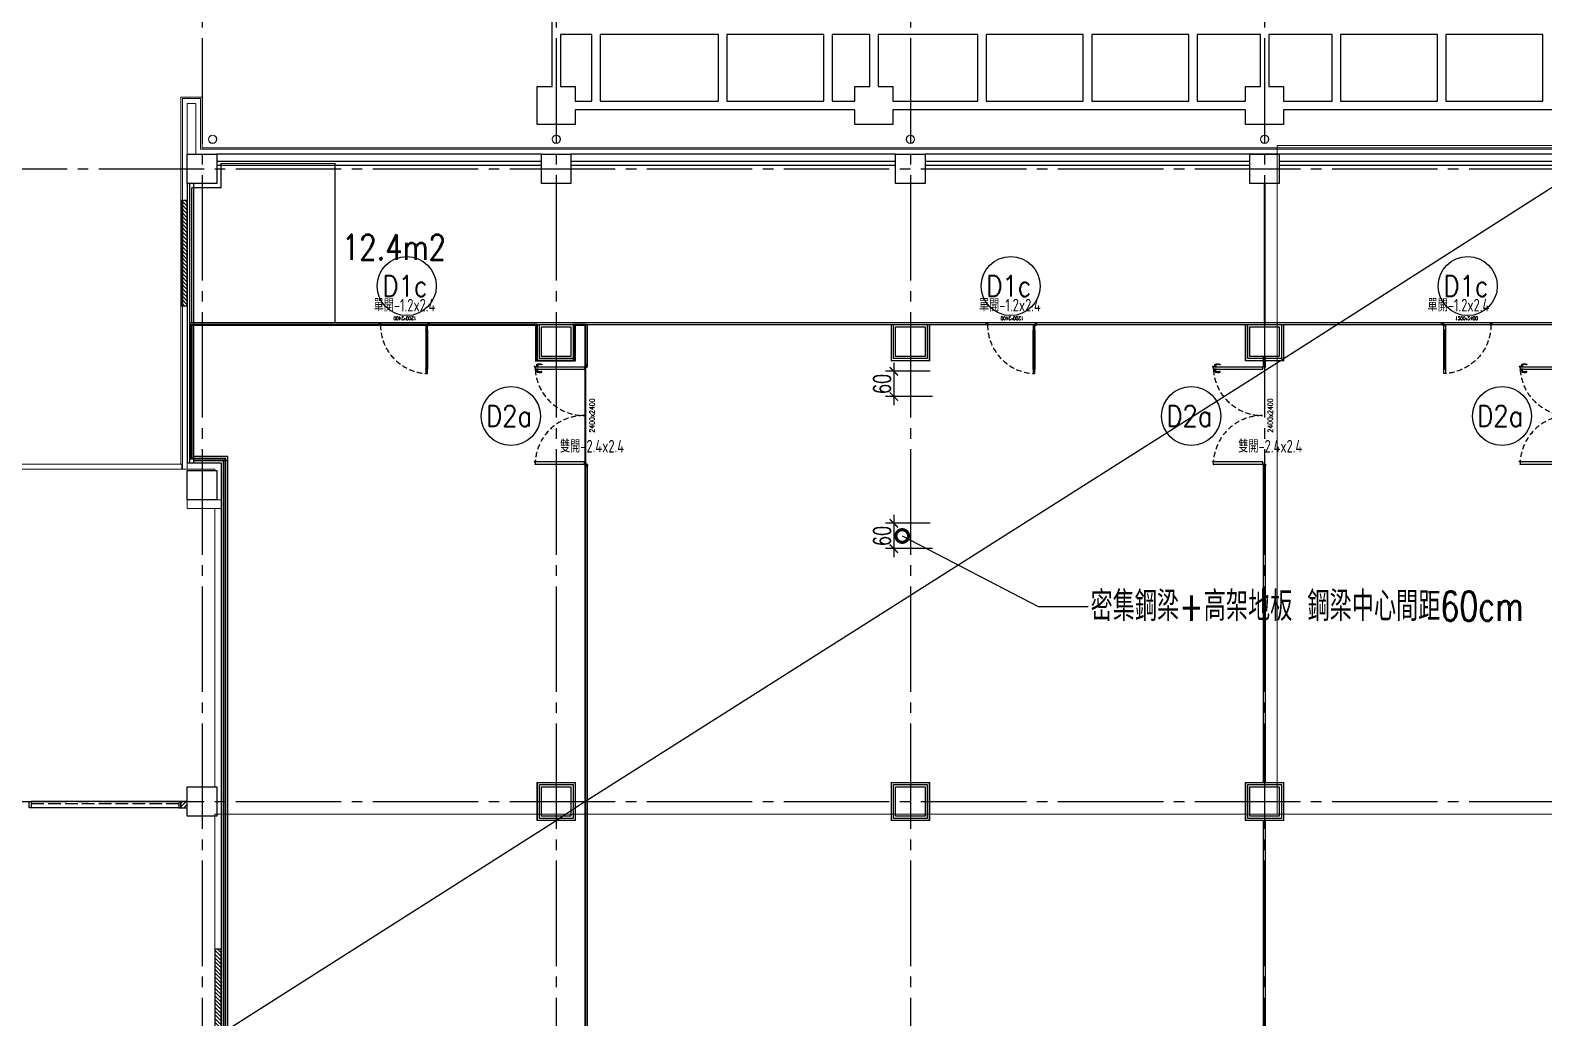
# Model space of a CAD drawing. Extents: x -960 to 27370, y -1283 to 11880.
# Drawn here: x 1392 to 4982, y 6987 to 9328 of the extents above; entities that cross this region are included whole.
import ezdxf
from ezdxf.enums import TextEntityAlignment as Align

# ---------------------------------------------------------------- set-up
doc = ezdxf.new("R2010")
doc.units = 0
doc.header["$LTSCALE"] = 100
for name, pattern in [('188K-SM-03-F10-ARCH-PA-Y2257103$0$AP5A-SM-03-F20-ARCH-PA-Y2230801+Y2230803$0$ALL-PA-TXT-Y2221201$0$DASHED', [19.05, 12.7, -6.35]), ('188K-SM-03-F10-ARCH-PA-Y2257103$0$DASHED', [19.05, 12.7, -6.35]), ('X-S-FAB-L10$0$COL-CEN-LIN', [3.25, 2.5, -0.25, 0.25, -0.25]), ('X-S-FAB-L10$0$HIDDEN', [0.4, 0.3, -0.1]), ('X-S-FAB-L10$0$JJP_虛線(退縮線、投影線、地下室範圍、非屬本工程、圖面分區)', [0.45, 0.3, -0.15])]:
    doc.linetypes.add(name, pattern=pattern)
for name, color, linetype in [('188K-SM-03-F10-ARCH-PA-Y2257103$0$K-0-Door-TXT', 53, 'Continuous'), ('188K-SM-03-F10-ARCH-PA-Y2257103$0$K-AREA', 53, 'Continuous'), ('188K-SM-03-F10-ARCH-PA-Y2257103$0$K-AREA-細區', 53, 'Continuous'), ('188K-SM-03-F10-ARCH-PA-Y2257103$0$K-Divider-7.5', 53, 'Continuous'), ('188K-SM-03-F10-ARCH-PA-Y2257103$0$K-Door', 53, 'Continuous'), ('188K-SM-03-F10-ARCH-PA-Y2257103$0$K-P1S-4.2-單抗', 53, 'Continuous'), ('188K-SM-03-F10-ARCH-PA-Y2257103$0$K-P2D-4.2-雙抗', 53, 'Continuous'), ('188K-SM-03-F10-ARCH-PA-Y2257103$0$K-TXT', 53, 'Continuous'), ('188K-SM-03-F10-ARCH-PA-Y2257103$0$K-岩棉 2hr 7.5-單抗', 53, 'Continuous'), ('188K-SM-03-F10-ARCH-PA-Y2257103$0$K-岩棉 2hr 7.5-非抗', 53, 'Continuous'), ('X-S-FAB-L10$0$0-DIM-INT', 8, 'Continuous'), ('X-S-FAB-L10$0$0-DIM-TXT', 8, 'Continuous'), ('X-S-FAB-L10$0$A-OBJE-MEP', 8, 'Continuous'), ('X-S-FAB-L10$0$A-WALL-EX', 8, 'Continuous'), ('X-S-FAB-L10$0$A-WALL-IN', 8, 'Continuous'), ('X-S-FAB-L10$0$BLOCK', 8, 'Continuous'), ('X-S-FAB-L10$0$CCL', 8, 'X-S-FAB-L10$0$COL-CEN-LIN'), ('X-S-FAB-L10$0$COL-S', 8, 'Continuous'), ('X-S-FAB-L10$0$S-FNDN', 8, 'Continuous'), ('X-S-FAB-L10$0$Steel Frame-188K', 8, 'Continuous'), ('X-S-FAB-L10$0$TXT', 8, 'Continuous'), ('X-S-FAB-L10$0$WALL_188K_EX', 8, 'Continuous'), ('X-S-FAB-L10$0$WALL_188K_IN', 8, 'Continuous'), ('X-S-FAB-L10$0$WIN', 8, 'Continuous'), ('X-S-FAB-L10$0$WIN-S', 4, 'Continuous')]:
    doc.layers.add(name, color=color, linetype=linetype)
doc.styles.add('188K-SM-03-F10-ARCH-PA-Y2257103$0$14P7-XFDP10$0$AA-TXT', font='simplex.shx', dxfattribs={"width": 0.8, "bigfont": 'chineset.shx'})
doc.styles.add('188K-SM-03-F10-ARCH-PA-Y2257103$0$AA-TXT', font='isocp.shx', dxfattribs={"width": 0.8, "bigfont": 'chineset.shx'})
doc.styles.add('188K-SM-03-F10-ARCH-PA-Y2257103$0$AP5A-SM-03-F20-ARCH-PA-Y2230801+Y2230803$0$ALL-PA-TXT-Y2221201$0$Standard', font='txt.shx', dxfattribs={"bigfont": 'chineset.shx'})
doc.styles.add('188K-SM-03-F10-ARCH-PA-Y2257103$0$Standard', font='txt.shx', dxfattribs={"bigfont": 'chineset.shx'})
doc.styles.add('X-S-FAB-L10$0$CHINA', font='simplex.shx', dxfattribs={"width": 0.75, "bigfont": 'chineset.shx'})
doc.styles.add('X-S-FAB-L10$0$DimStyUse', font='romans.shx', dxfattribs={"width": 0.7})
doc.styles.add('X-S-FAB-L10$0$Standard', font='', dxfattribs={"width": 0.8})
doc.styles.add('X-S-FAB-L10$0$TG_NOTE_TEXT', font='simplex.shx', dxfattribs={"width": 0.75, "bigfont": 'chineset.shx'})
doc.styles.get('X-S-FAB-L10$0$Standard').set_extended_font_data('Microsoft JhengHei')

# ---------------------------------------------------------------- blocks, each defined once
blk = doc.blocks.new('X-S-FAB-L10$0$FAB2-L05')
at = {"layer": 'X-S-FAB-L10$0$CCL'}
for p, q in [((-24360, 11005), (-24360, 0)), ((-23520, 11005), (-23520, 0)), ((-22680, 11005), (-22680, 0)), ((-21840, 11005), (-21840, 0)), ((-26880, 9720), (1210, 9720)), ((-26880, 8220), (1210, 8220))]:
    blk.add_line(p, q, dxfattribs=at)
at = {"layer": 'X-S-FAB-L10$0$COL-S'}
for points in [[(-24395, 9755), (-24325, 9755), (-24325, 9685), (-24395, 9685)], [(-23555, 9755), (-23485, 9755), (-23485, 9685), (-23555, 9685)], [(-22715, 9755), (-22645, 9755), (-22645, 9685), (-22715, 9685)], [(-21875, 9755), (-21805, 9755), (-21805, 9685), (-21875, 9685)], [(-23555, 9345), (-23485, 9345), (-23485, 9275), (-23555, 9275)], [(-22715, 9345), (-22645, 9345), (-22645, 9275), (-22715, 9275)], [(-21875, 9345), (-21805, 9345), (-21805, 9275), (-21875, 9275)], [(-24395, 9005), (-24325, 9005), (-24325, 8935), (-24395, 8935)], [(-24395, 8255), (-24325, 8255), (-24325, 8185), (-24395, 8185)], [(-23555, 8255), (-23485, 8255), (-23485, 8185), (-23555, 8185)], [(-22715, 8255), (-22645, 8255), (-22645, 8185), (-22715, 8185)], [(-21875, 8255), (-21805, 8255), (-21805, 8185), (-21875, 8185)]]:
    blk.add_lwpolyline(points, close=True, dxfattribs=at)
blk = doc.blocks.new('X-S-FAB-L10$0$_DOTSMALL')
at = {"color": 0, "linetype": 'ByBlock', "const_width": 0.5}
blk.add_lwpolyline([(-0.0625, 0, 1), (0.0625, 0, 1)], format="xyb", close=True, dxfattribs=at)
blk = doc.blocks.new('X-S-FAB-L10$0$_ArchTick')
at = {"color": 0, "linetype": 'ByBlock', "const_width": 0.15}
blk.add_lwpolyline([(-0.5, -0.5), (0.5, 0.5)], dxfattribs=at)
blk = doc.blocks.new('X-S-FAB-L10')
at = {"layer": 'X-S-FAB-L10$0$WALL_188K_EX'}
h = blk.add_hatch(dxfattribs=at)
h.set_pattern_fill('LINE', color=256, scale=2, angle=-45)
h.set_pattern_definition([(315, (1750, 8773.3835), (4.49013, 4.49013), [])])
h.paths.add_polyline_path([(1753.5, 8925), (1753.5, 8675), (1765, 8675), (1765, 8925)])
at = {"layer": 'X-S-FAB-L10$0$WALL_188K_IN'}
h = blk.add_hatch(dxfattribs=at)
h.set_pattern_fill('LINE', color=256, scale=2, angle=45)
h.set_pattern_definition([(45, (1666.6165, 7485), (-4.49013, 4.49013), [])])
h.paths.add_polyline_path([(1750, 7485), (1765, 7485), (1765, 7500), (1750, 7500)])
h = blk.add_hatch(dxfattribs=at)
h.set_pattern_fill('LINE', color=256, scale=2, angle=135)
h.set_pattern_definition([(135, (1845, 7051.6165), (-4.49013, -4.49013), [])])
h.paths.add_polyline_path([(1845, 6750), (1845, 7150), (1830, 7150), (1830, 6750)])
at = {"layer": 'DefPoints'}
blk.add_lwpolyline([(1835, 9035), (1835, 8965), (1765, 8965), (1765, 8303), (1845, 8303), (1845, 6950), (2640, 7455.358), (2655.168, 7465), (2688.193, 7487.708), (4298.193, 8507.708), (5125, 9035), (4285, 9035), (3515, 9035), (3515, 8965), (3445, 8965), (3445, 9035), (2675, 9035), (2675, 8965), (2605, 8965), (2605, 9035)], close=True, dxfattribs=at)
at = {"layer": 'X-S-FAB-L10$0$0-DIM-INT'}
for p, q in [((3527.269, 8519.928), (3420.731, 8519.928)), ((3440.731, 8539.928), (3440.731, 8439.925)), ((3532.746, 8459.925), (3420.731, 8459.925)), ((3527.269, 8159.507), (3420.731, 8159.507)), ((3440.731, 8179.507), (3440.731, 8079.504)), ((3532.746, 8099.504), (3420.731, 8099.504))]:
    blk.add_line(p, q, dxfattribs=at)
at = {"layer": 'X-S-FAB-L10$0$A-OBJE-MEP', "lineweight": 0, "flags": 128}
for points in [[(1834.5, 9070, 1), (1815.5, 9070, 1)], [(2649.5, 9070, 1), (2630.5, 9070, 1)], [(3489.5, 9070, 1), (3470.5, 9070, 1)], [(4329.5, 9070, 1), (4310.5, 9070, 1)]]:
    blk.add_lwpolyline(points, format="xyb", close=True, dxfattribs=at)
at = {"layer": 'X-S-FAB-L10$0$A-OBJE-MEP', "lineweight": 0}
for centre in [(1825, 9070), (2640, 9070), (3480, 9070), (4320, 9070)]:
    blk.add_circle(centre, 10, dxfattribs=at)
at = {"layer": 'X-S-FAB-L10$0$A-WALL-EX', "lineweight": 0}
for p, q in [((1765, 9166.5), (1753.5, 9166.5)), ((1753.5, 8925), (1753.5, 9166.5)), ((1765, 9166.5), (1753.5, 9166.5)), ((1765, 9166.5), (1785, 9166.5)), ((1796.5, 9166.5), (1785, 9166.5)), ((1796.5, 9166.5), (1785, 9166.5)), ((1796.5, 9166.5), (1796.5, 9050)), ((1796.5, 9050), (1796.5, 9046.5)), ((1796.5, 9046.5), (1800, 9046.5)), ((1796.5, 9046.5), (1800, 9046.5)), ((1800, 9046.5), (6815, 9046.5)), ((1750, 8925), (1753.5, 8925)), ((1753.5, 8925), (1761.5, 8925)), ((1761.5, 8925), (1765, 8925)), ((1750, 8675), (1753.5, 8675)), ((1753.5, 8300), (1753.5, 8675)), ((1753.5, 8675), (1761.5, 8675)), ((1761.5, 8675), (1765, 8675)), ((1753.5, 8300), (1753.5, 8288)), ((1753.5, 8300), (1753.5, 8288)), ((1753.5, 8300), (1753.5, 8288)), ((1753.5, 8288), (1753.5, 8297.2)), ((1753.5, 8288), (1753.5, 8297.2)), ((1765, 8288), (1765, 8300)), ((1765, 8288), (1765, 8300)), ((1765, 8288), (1765, 8300)), ((1753.5, 8288), (1765, 8288)), ((1753.5, 8288), (1765, 8288))]:
    blk.add_line(p, q, dxfattribs=at)
at = {"layer": 'X-S-FAB-L10$0$A-WALL-EX', "linetype": 'X-S-FAB-L10$0$JJP_虛線(退縮線、投影線、地下室範圍、非屬本工程、圖面分區)', "lineweight": 0}
blk.add_line((1751.75, 8299.997), (-38, 8299.997), dxfattribs=at)
at = {"layer": 'X-S-FAB-L10$0$A-WALL-EX', "lineweight": 0, "flags": 128}
for points in [[(1750, 9170), (1753.5, 9170)], [(1750, 9170), (1750, 8925)], [(1750, 8300), (1750, 9170)], [(1750, 8925), (1750, 9170)], [(1750, 8925), (1750, 9170)], [(1750, 8300), (1750, 9170)], [(1750, 8300), (1750, 9170)], [(1750, 8300), (1750, 9170)], [(1750, 8300), (1750, 9170)], [(1796.5, 9170), (1753.5, 9170)], [(1765, 8925), (1765, 9155)], [(1765, 9155), (1785, 9155)], [(1785, 9155), (1785, 9035)], [(1800, 9170), (1796.5, 9170)], [(1800, 9050), (1800, 9170)], [(6815, 9050), (1800, 9050)], [(1800, 9050), (6815, 9050)], [(1800, 9050), (6815, 9050)], [(1800, 9050), (6815, 9050)], [(1800, 9050), (6815, 9050)], [(1800, 9050), (6815, 9050)], [(1800, 9050), (6815, 9050)], [(1800, 9050), (6815, 9050)], [(1785, 9035), (1796.5, 9035)], [(1785, 9035), (1796.5, 9035)], [(1796.5, 9035), (6815, 9035)], [(1750, 8675), (1750, 8300)], [(1750, 8300), (1750, 8675)], [(1750, 8300), (1750, 8675)], [(1765, 8300), (1765, 8675)], [(1753.5, 8300), (-38, 8300)], [(1750, 8300), (1753.5, 8300)], [(1765, 8300), (1765, 8288)], [(-38, 8288), (1765, 8288)], [(1765, 8288), (1753.5, 8288)], [(1765, 8288), (1753.5, 8288)], [(1765, 8215), (1765, 8195)], [(1765, 8195), (1830, 8195)]]:
    blk.add_lwpolyline(points, dxfattribs=at)
at = {"layer": 'X-S-FAB-L10$0$A-WALL-EX', "linetype": 'X-S-FAB-L10$0$JJP_虛線(退縮線、投影線、地下室範圍、非屬本工程、圖面分區)', "lineweight": 0, "flags": 128}
for points in [[(1751.75, 8300), (-50, 8300)], [(1751.75, 8300), (1751.75, 8299.997)], [(1751.75, 8299.997), (1751.75, 8287.997)], [(-38, 8287.997), (1751.75, 8287.997)]]:
    blk.add_lwpolyline(points, dxfattribs=at)
at = {"layer": 'X-S-FAB-L10$0$A-WALL-IN', "lineweight": 0}
for p, q in [((1830, 8195), (1845, 8195)), ((1830, 8195), (1845, 8195)), ((1845, 8215), (1835, 8215)), ((1845, 8215), (1835, 8215)), ((1845, 8195), (1845, 8215)), ((1845, 7150), (1830, 7150))]:
    blk.add_line(p, q, dxfattribs=at)
at = {"layer": 'X-S-FAB-L10$0$A-WALL-IN', "lineweight": 0, "flags": 128}
for points in [[(1830, 8303), (1765, 8303)], [(1765, 8303), (1765, 8288)], [(1845, 8303), (1830, 8303)], [(1845, 7150), (1845, 8303)], [(1765, 8288), (1830, 8288)], [(1830, 8288), (1830, 8285)], [(1830, 8195), (1830, 7535)], [(1830, 7455), (1830, 7150)]]:
    blk.add_lwpolyline(points, dxfattribs=at)
at = {"layer": 'X-S-FAB-L10$0$COL-S'}
for p, q in [((1765, 9035), (1835, 9035)), ((1765, 8965), (1765, 9035)), ((1835, 9035), (1835, 8965)), ((2605, 9035), (2675, 9035)), ((2605, 8965), (2605, 9035)), ((2675, 9035), (2675, 8965)), ((3445, 9035), (3515, 9035)), ((3445, 8965), (3445, 9035)), ((3515, 9035), (3515, 8965)), ((4285, 9035), (4355, 9035)), ((4285, 8965), (4285, 9035)), ((4355, 9035), (4355, 8965)), ((1835, 8965), (1765, 8965)), ((2675, 8965), (2605, 8965)), ((3515, 8965), (3445, 8965)), ((4355, 8965), (4285, 8965)), ((2605, 8625), (2675, 8625)), ((2605, 8555), (2605, 8625)), ((2675, 8625), (2675, 8555)), ((3445, 8625), (3515, 8625)), ((3445, 8555), (3445, 8625)), ((3515, 8625), (3515, 8555)), ((4285, 8625), (4355, 8625)), ((4285, 8555), (4285, 8625)), ((4355, 8625), (4355, 8555)), ((2675, 8555), (2605, 8555)), ((3515, 8555), (3445, 8555)), ((4355, 8555), (4285, 8555)), ((1765, 8285), (1835, 8285)), ((1765, 8215), (1765, 8285)), ((1835, 8285), (1835, 8215)), ((1835, 8215), (1765, 8215)), ((1765, 7535), (1835, 7535)), ((1765, 7465), (1765, 7535)), ((1835, 7535), (1835, 7465)), ((2605, 7535), (2675, 7535)), ((2605, 7465), (2605, 7535)), ((2675, 7535), (2675, 7465)), ((3445, 7535), (3515, 7535)), ((3445, 7465), (3445, 7535)), ((3515, 7535), (3515, 7465)), ((4285, 7535), (4355, 7535)), ((4285, 7465), (4285, 7535)), ((4355, 7535), (4355, 7465)), ((1835, 7465), (1765, 7465)), ((2675, 7465), (2605, 7465)), ((3515, 7465), (3445, 7465)), ((4355, 7465), (4285, 7465))]:
    blk.add_line(p, q, dxfattribs=at)
at = {"layer": 'X-S-FAB-L10$0$S-FNDN', "lineweight": 0, "flags": 128}
for points in [[(11935, 9055), (4350, 9055), (4350, 7470), (9330, 7470), (9330, -55), (11935, -55), (11935, 4530), (11070, 4530), (11070, 5003), (11935, 5003)], [(4350, 7470), (1830, 7470), (1830, 1500), (1812.5, 1500), (1812.5, -55), (9330, -55), (9330, 7470)]]:
    blk.add_lwpolyline(points, close=True, dxfattribs=at)
at = {"layer": 'X-S-FAB-L10$0$Steel Frame-188K'}
blk.add_lwpolyline([(5115, 9140), (4365, 9140), (4365, 9105), (4275, 9105), (4275, 9140), (3438.494, 9140), (3438.494, 9105), (3348.494, 9105), (3348.494, 9140), (2685, 9140), (2685, 9105), (2595, 9105), (2595, 9195), (2630, 9195), (2630, 9869)], dxfattribs=at)
for points in [[(2724.462, 9318.341), (2650, 9318.341), (2650, 9195), (2685, 9195), (2685, 9160), (2724.462, 9160)], [(3024.462, 9318.341), (2744.462, 9318.341), (2744.462, 9160), (3024.462, 9160)], [(3274.462, 9318.341), (3044.462, 9318.341), (3044.462, 9160), (3274.462, 9160)], [(3383.494, 9318.341), (3294.462, 9318.341), (3294.462, 9160), (3348.494, 9160), (3348.494, 9195), (3383.494, 9195)], [(3640, 9318.341), (3403.494, 9318.341), (3403.494, 9195), (3438.494, 9195), (3438.494, 9160), (3640, 9160)], [(3890, 9318.341), (3660, 9318.341), (3660, 9160), (3890, 9160)], [(4140, 9318.341), (3910, 9318.341), (3910, 9160), (4140, 9160)], [(4310, 9318.341), (4160, 9318.341), (4160, 9160), (4275, 9160), (4275, 9195), (4310, 9195)], [(4480, 9318.341), (4330, 9318.341), (4330, 9195), (4365, 9195), (4365, 9160), (4480, 9160)], [(4730, 9318.341), (4500, 9318.341), (4500, 9160), (4730, 9160)], [(4980, 9318.341), (4750, 9318.341), (4750, 9160), (4980, 9160)]]:
    blk.add_lwpolyline(points, close=True, dxfattribs=at)
at = {"layer": 'X-S-FAB-L10$0$TXT', "linetype": 'ByBlock', "lineweight": -2}
blk.add_line((3782.703, 7962.688), (3901.998, 7962.688), dxfattribs=at)
blk.add_lwpolyline([(3460.563, 8129.505), (3782.703, 7962.688)], dxfattribs=at)
at = {"layer": 'X-S-FAB-L10$0$WALL_188K_EX'}
for points in [[(1750, 8925), (1750, 8675), (1753.5, 8675), (1753.5, 8925)], [(1753.5, 8925), (1753.5, 8675), (1765, 8675), (1765, 8925)]]:
    blk.add_lwpolyline(points, close=True, dxfattribs=at)
at = {"layer": 'X-S-FAB-L10$0$WALL_188K_IN'}
for points in [[(1750, 7485), (1765, 7485), (1765, 7500), (1750, 7500)], [(1845, 6750), (1845, 7150), (1830, 7150), (1830, 6750)]]:
    blk.add_lwpolyline(points, close=True, dxfattribs=at)
at = {"layer": 'X-S-FAB-L10$0$WIN'}
for points in [[(1745, 7500), (1395, 7500)], [(1745, 7485), (1395, 7485)]]:
    blk.add_lwpolyline(points, dxfattribs=at)
at = {"layer": 'X-S-FAB-L10$0$WIN-S'}
for points in [[(1390, 7500), (1395, 7500), (1395, 7485), (1390, 7485)], [(1750, 7500), (1745, 7500), (1745, 7485), (1750, 7485)]]:
    blk.add_lwpolyline(points, close=True, dxfattribs=at)
at = {"layer": 'X-S-FAB-L10$0$WIN-S', "linetype": 'X-S-FAB-L10$0$HIDDEN'}
blk.add_lwpolyline([(1395, 7495), (1745, 7495)], dxfattribs=at)
at = {"layer": 'X-S-FAB-L10$0$0-DIM-INT', "xscale": 20, "yscale": 20, "zscale": 20}
for p, rotation in [((3440.731, 8519.928), 90), ((3440.731, 8459.925), 270), ((3440.731, 8159.507), 90), ((3440.731, 8099.504), 270)]:
    blk.add_blockref('X-S-FAB-L10$0$_ArchTick', p, dxfattribs=dict(at, rotation=rotation))
at = {"layer": 'X-S-FAB-L10$0$BLOCK'}
blk.add_blockref('X-S-FAB-L10$0$FAB2-L05', (26160, -720), dxfattribs=at)
at = {"layer": 'X-S-FAB-L10$0$TXT', "lineweight": -2, "xscale": 60, "yscale": 60, "zscale": 60, "rotation": 152.6230326617996}
blk.add_blockref('X-S-FAB-L10$0$_DOTSMALL', (3460.563, 8129.505), dxfattribs=at)
at = {"style": 'X-S-FAB-L10$0$TG_NOTE_TEXT', "width": 0.5, "flags": 1}
for p in [(7463.301, 9020), (18268.251, 8649), (11197.77, 4800.167), (16485.801, 4800.167), (25420.27, 2635), (13360, 320.001, 0), (7463.301, -33.333)]:
    blk.add_attdef('WH', text='', height=20, dxfattribs=at).set_placement(p, align=Align.BOTTOM_LEFT)
at = {"width": 0.5}
for style, p in [('X-S-FAB-L10$0$TG_NOTE_TEXT', (7585, 9020)), ('X-S-FAB-L10$0$TG_NOTE_TEXT', (18389.95, 8649)), ('X-S-FAB-L10$0$TG_NOTE_TEXT', (11117.5, 4813.5)), ('X-S-FAB-L10$0$TG_NOTE_TEXT', (16607.5, 4813.5)), ('X-S-FAB-L10$0$TG_NOTE_TEXT', (25350, 2635)), ('X-S-FAB-L10$0$Standard', (13129.375, 325.001, 0)), ('X-S-FAB-L10$0$TG_NOTE_TEXT', (7585, -20))]:
    blk.add_attdef('DESC', text='', height=10, dxfattribs=dict(at, style=style)).set_placement(p, align=Align.BOTTOM_LEFT)
for tag, style, p in [('TYPE', 'X-S-FAB-L10$0$TG_NOTE_TEXT', (7619.286, 9020)), ('NO', 'X-S-FAB-L10$0$TG_NOTE_TEXT', (7650.095, 9020)), ('TYPE', 'X-S-FAB-L10$0$TG_NOTE_TEXT', (18424.236, 8649)), ('NO', 'X-S-FAB-L10$0$TG_NOTE_TEXT', (18455.045, 8649)), ('NO', 'X-S-FAB-L10$0$TG_NOTE_TEXT', (11088.595, 4813.5)), ('TYPE', 'X-S-FAB-L10$0$TG_NOTE_TEXT', (11151.786, 4813.5)), ('TYPE', 'X-S-FAB-L10$0$TG_NOTE_TEXT', (16641.786, 4813.5)), ('NO', 'X-S-FAB-L10$0$TG_NOTE_TEXT', (16672.595, 4813.5)), ('NO', 'X-S-FAB-L10$0$TG_NOTE_TEXT', (25313, 2635)), ('TYPE', 'X-S-FAB-L10$0$TG_NOTE_TEXT', (25350, 2635)), ('NO', 'X-S-FAB-L10$0$Standard', (13100, 320.001, 0)), ('TYPE', 'X-S-FAB-L10$0$Standard', (13129.375, 320.001, 0)), ('TYPE', 'X-S-FAB-L10$0$TG_NOTE_TEXT', (7619.286, -20)), ('NO', 'X-S-FAB-L10$0$TG_NOTE_TEXT', (7650.095, -20))]:
    blk.add_attdef(tag, text='', height=10, dxfattribs=dict(at, style=style)).set_placement(p, align=Align.BOTTOM_RIGHT)
at = {"style": 'X-S-FAB-L10$0$TG_NOTE_TEXT', "width": 0.5, "flags": 1}
for rotation, p in [(180, (43, 7480)), (180, (943, 7480)), (90, (24310, 3717.77)), (270, (17080, 1711.699))]:
    blk.add_attdef('WH', text='', height=20, rotation=rotation, dxfattribs=at).set_placement(p, align=Align.BOTTOM_LEFT)
at = {"width": 0.5}
for rotation, style, p in [(180, 'X-S-FAB-L10$0$Standard', (317.625, 7480)), (180, 'X-S-FAB-L10$0$Standard', (1217.625, 7480)), (90, 'X-S-FAB-L10$0$TG_NOTE_TEXT', (24310, 3647.5)), (270, 'X-S-FAB-L10$0$TG_NOTE_TEXT', (17080, 1605))]:
    blk.add_attdef('DESC', text='', height=10, rotation=rotation, dxfattribs=dict(at, style=style)).set_placement(p, align=Align.BOTTOM_LEFT)
for tag, rotation, style, p in [('TYPE', 180, 'X-S-FAB-L10$0$Standard', (317.625, 7480)), ('NO', 180, 'X-S-FAB-L10$0$Standard', (347, 7480)), ('TYPE', 180, 'X-S-FAB-L10$0$Standard', (1217.625, 7480)), ('NO', 180, 'X-S-FAB-L10$0$Standard', (1247, 7480)), ('TYPE', 90, 'X-S-FAB-L10$0$TG_NOTE_TEXT', (24310, 3647.5)), ('NO', 90, 'X-S-FAB-L10$0$TG_NOTE_TEXT', (24310, 3610.5)), ('TYPE', 270, 'X-S-FAB-L10$0$TG_NOTE_TEXT', (17080, 1605)), ('NO', 270, 'X-S-FAB-L10$0$TG_NOTE_TEXT', (17080, 1573))]:
    blk.add_attdef(tag, text='', height=10, rotation=rotation, dxfattribs=dict(at, style=style)).set_placement(p, align=Align.BOTTOM_RIGHT)
at = {"layer": 'X-S-FAB-L10$0$0-DIM-INT', "char_height": 40, "attachment_point": 5, "rotation": 90, "style": 'X-S-FAB-L10$0$DimStyUse'}
for insert in [(3412.731, 8489.926), (3412.731, 8129.505)]:
    blk.add_mtext('\\A1;60', dxfattribs=dict(at, insert=insert))
at = {"layer": 'X-S-FAB-L10$0$0-DIM-TXT', "style": 'X-S-FAB-L10$0$CHINA', "width": 0.75}
for p in [(667.414, 7855.1, -2689.4), (22627.353, 6728.814), (25644.722, 6728.814), (24778.787, 5569.051), (1118.252, 4980), (417.801, 4594.623), (23874.84, 4355), (22927.43, 4330.122), (23749.869, 3901.367), (417.801, 3765.236), (1118.252, 3730), (417.801, 3115.79), (536.882, 2227.832), (16908.994, 1782.652), (888.445, 880.466), (16977.43, 750), (18878.841, 750), (25641.221, 553.233), (21364.03, 526.894)]:
    blk.add_attdef('HIG', text='', height=80, dxfattribs=at).set_placement(p, align=Align.MIDDLE_LEFT)
at = {"layer": 'X-S-FAB-L10$0$TXT', "insert": (3907.331, 7998.159), "char_height": 70, "width": 1147.79839, "attachment_point": 1, "line_spacing_factor": 1.2, "style": 'X-S-FAB-L10$0$CHINA'}
blk.add_mtext('密集鋼梁+高架地板 鋼梁中心間距60cm', dxfattribs=at)
blk = doc.blocks.new('188K-SM-03-F10-ARCH-PA-Y2257103$0$單開庫板門-1200x2400)圓型拉環鎖+輔助鎖)')
at = {"ltscale": 0.1}
for p, q in [((26008.6, -11403.6), (26004.5, -11403.6)), ((26004.5, -11403.6), (26004.5, -11414.1)), ((26004.5, -11414.1), (26004.5, -11415.3)), ((26004.5, -11414.1), (26008.6, -11414.1)), ((26008.6, -11414), (26004.6, -11414)), ((26004.6, -11414.3), (26004.6, -11414.2)), ((26004.6, -11415.3), (26004.6, -11414.5)), ((26004.7, -11414.1), (26006.5, -11414.1)), ((26005.1, -11414.4), (26004.7, -11414.4)), ((26004.7, -11414.5), (26005.1, -11414.5)), ((26004.7, -11414.5), (26004.7, -11506)), ((26004.7, -11506), (26004.7, -11414.5)), ((26004.7, -11414.5), (26004.7, -11414.5)), ((26005.2, -11414.4), (26005.2, -11414.4)), ((26006.5, -11414.1), (26006.6, -11414.1)), ((26006.6, -11414.1), (26006.6, -11414.1)), ((26006.6, -11414.1), (26008.4, -11414.1)), ((26008.4, -11414.4), (26008, -11414.4)), ((26008, -11414.4), (26008, -11414.4)), ((26008, -11414.5), (26008.4, -11414.5)), ((26008.4, -11506), (26008.4, -11414.5)), ((26008.4, -11414.5), (26008.4, -11414.5)), ((26008.4, -11414.5), (26008.4, -11506)), ((26008.5, -11414.2), (26008.5, -11414.3)), ((26008.5, -11414.5), (26008.5, -11415.3)), ((26008.6, -11414.1), (26008.6, -11403.6)), ((26008.6, -11415.3), (26008.6, -11414.1)), ((26004.5, -11415.4), (26004.6, -11415.5)), ((26004.7, -11415.4), (26004.7, -11415.3)), ((26008.4, -11415.3), (26008.4, -11415.4)), ((26008.5, -11415.5), (26008.6, -11415.4)), ((25999.5, -11519.7), (25999.5, -11523.2)), ((26002.5, -11519.1), (26000, -11519.1)), ((26002.4, -11523.7), (26004.1, -11522.6)), ((26002.9, -11518.5), (26002.6, -11518.5)), ((26002.6, -11518.5), (26002.6, -11521)), ((26002.6, -11521.9), (26002.6, -11519.3)), ((26002.6, -11521), (26002.9, -11521)), ((26003.4, -11521.9), (26002.6, -11521.9)), ((26002.9, -11521), (26002.9, -11518.5)), ((26003.3, -11522.2), (26003.3, -11522)), ((26003.3, -11522), (26003.4, -11522)), ((26004, -11522.2), (26003.3, -11522.2)), ((26008.3, -11517.5), (26003.6, -11517.5)), ((26003.6, -11517.5), (26003.6, -11517.7)), ((26003.6, -11517.7), (26008.3, -11517.7)), ((26004.1, -11521.9), (26003.9, -11521.9)), ((26003.9, -11522), (26004, -11522)), ((26004, -11522), (26004, -11522.2)), ((26004.2, -11522.4), (26004.2, -11521.9)), ((26008.6, -11506.4), (26004.5, -11506.4)), ((26004.5, -11506.4), (26004.5, -11518)), ((26004.5, -11518), (26008.6, -11518)), ((26004.7, -11506), (26004.7, -11506)), ((26008.3, -11517.7), (26008.3, -11517.5)), ((26008.4, -11506), (26008.4, -11506)), ((26008.6, -11518), (26008.6, -11506.4)), ((26114.8, -11521.9), (26115.1, -11521.9)), ((26114.8, -11522.4), (26114.8, -11521.9)), ((26114.9, -11522), (26114.9, -11522.2)), ((26115.1, -11522), (26114.9, -11522)), ((26114.9, -11522.2), (26115.7, -11522.2)), ((26116.6, -11523.7), (26114.9, -11522.6)), ((26115.5, -11521.9), (26116.3, -11521.9)), ((26115.7, -11522), (26115.5, -11522)), ((26115.7, -11522.2), (26115.7, -11522)), ((26116.3, -11521.9), (26116.3, -11519.3)), ((26116.5, -11519.1), (26119, -11519.1)), ((26119.5, -11519.7), (26119.5, -11523.2)), ((26000, -11523.7), (26002.4, -11523.7)), ((26119, -11523.7), (26116.6, -11523.7))]:
    blk.add_line(p, q, dxfattribs=at)
for points in [[(25999.5, -11518.9), (25999.5, -11523.9)], [(26119.5, -11518.9), (26119.5, -11523.9)]]:
    blk.add_lwpolyline(points)
blk.add_lwpolyline([(26006.6, -11506.4), (26006.5, -11506.3), (26004.7, -11506.3, -0.414214), (26004.6, -11506.3), (26004.6, -11506.1, -0.414214), (26004.7, -11506.1), (26005.1, -11506.1, 0.414214), (26005.2, -11506.1), (26005.2, -11506, 0.414214), (26005.1, -11506), (26004.7, -11506, -0.414214), (26004.6, -11506), (26004.6, -11505.2, -0.414214), (26004.7, -11505.2), (26004.7, -11505.2, 0.414214), (26004.7, -11505.2), (26004.7, -11505, 0.72636), (26004.6, -11505), (26004.5, -11505.1, 0.158507), (26004.5, -11505.2), (26004.5, -11506.4, 0.414214), (26004.6, -11506.5), (26008.6, -11506.5, 0.414214), (26008.6, -11506.4), (26008.6, -11505.2, 0.158507), (26008.6, -11505.1), (26008.5, -11505, 0.72636), (26008.4, -11505), (26008.4, -11505.2, 0.414214), (26008.5, -11505.2, -0.414214), (26008.5, -11505.2), (26008.5, -11506, -0.414214), (26008.4, -11506), (26008, -11506, 0.414214), (26008, -11506), (26008, -11506.1, 0.414214), (26008, -11506.1), (26008.4, -11506.1, -0.414214), (26008.5, -11506.1), (26008.5, -11506.3, -0.414214), (26008.4, -11506.3), (26006.6, -11506.3)], format="xyb", close=True, dxfattribs=at)
for centre, radius, start, end in [((26004.6, -11414.1), 0.0313, 90, 180), ((26004.7, -11414.2), 0.0313, 90, 180), ((26004.7, -11414.3), 0.0313, 180, 270), ((26004.7, -11414.5), 0.0313, 90, 180), ((26005.1, -11414.4), 0.0313, 270, 0), ((26005.1, -11414.4), 0.0313, 0, 90), ((26008, -11414.4), 0.0313, 90, 180), ((26008, -11414.4), 0.0313, 180, 270), ((26008.4, -11414.2), 0.0313, 360, 90), ((26008.4, -11414.3), 0.0313, 270, 0), ((26008.4, -11414.5), 0.0313, 0, 90), ((26008.6, -11414.1), 0.0313, 360, 90), ((26004.6, -11415.3), 0.0313, 180, 216.0274), ((26004.7, -11415.3), 0.0209, 180, 270), ((26004.7, -11415.4), 0.0313, 216.0274, 360), ((26004.7, -11415.3), 0.0209, 360, 90), ((26008.5, -11415.3), 0.0209, 90, 180), ((26008.5, -11415.4), 0.0313, 180, 323.9726), ((26008.5, -11415.3), 0.0209, 270, 360), ((26008.6, -11415.3), 0.0313, 323.9726, 360)]:
    blk.add_arc(centre, radius, start, end, dxfattribs=at)
at = {"linetype": '188K-SM-03-F10-ARCH-PA-Y2257103$0$AP5A-SM-03-F20-ARCH-PA-Y2230801+Y2230803$0$ALL-PA-TXT-Y2221201$0$DASHED', "ltscale": 0.01}
blk.add_arc((26001.1, -11518.7), 115.3, 359.8531, 85.8135, dxfattribs=at)
at = {"ltscale": 0.1}
for centre, major_axis, start_param, end_param in [((26000, -11519.7), (0.369, -0.369), 2.356194, 3.926991), ((26002.5, -11519.3), (0.111, -0.111), 7.068583, 8.63938), ((26003.4, -11521.9), (-0.0369, -0.0369), 0.785398, 3.926991), ((26003.9, -11521.9), (-0.0369, -0.0369), 3.926991, 7.068583), ((26004.1, -11521.9), (0.0369, -0.0369), 7.068583, 8.63938), ((26003.9, -11522.4), (0.221, -0.221), 6.162283, 7.068583), ((26114.8, -11521.9), (-0.0369, -0.0369), -2.356194, -0.785398), ((26115.1, -11522.4), (-0.221, -0.221), -0.785398, 0.120903), ((26115.1, -11521.9), (0.0369, -0.0369), -0.785398, 2.356194), ((26115.5, -11521.9), (0.0369, -0.0369), 2.356194, 5.497787), ((26116.5, -11519.3), (-0.111, -0.111), -2.356194, -0.785398), ((26119, -11519.7), (-0.369, -0.369), 2.356194, 3.926991), ((26000, -11523.2), (-0.369, -0.369), 5.497787, 7.068583), ((26119, -11523.2), (0.369, -0.369), -0.785398, 0.785398)]:
    blk.add_ellipse(centre, major_axis=major_axis, ratio=1, start_param=start_param, end_param=end_param, dxfattribs=at)
at = {"ltscale": 0.1, "extrusion": (0, 0, -1)}
blk.add_ellipse((26003.1, -11517.9), major_axis=(-0.516, 0.516), ratio=1, start_param=5.497787, end_param=11.780972, dxfattribs=at)
at = {"color": 8, "ltscale": 0.1, "style": '188K-SM-03-F10-ARCH-PA-Y2257103$0$AP5A-SM-03-F20-ARCH-PA-Y2230801+Y2230803$0$ALL-PA-TXT-Y2221201$0$Standard', "width": 0.85}
blk.add_text('1200*2400', height=8, dxfattribs=at).set_placement((26058.4, -11534.4), align=Align.MIDDLE_CENTER)
blk = doc.blocks.new('188K-SM-03-F10-ARCH-PA-Y2257103$0$雙開門-2400×2400')
for p, q in [((225.2, 117.7), (223.8, 117.6)), ((229.2, 117.7), (225.2, 117.7)), ((225.2, 115.5), (229.2, 115.5)), ((229.2, 119), (229.2, 114.1)), ((230, 119), (229.2, 119)), ((229.2, 114.1), (230, 114.1)), ((230, 114.1), (230, 119)), ((0, 2.5), (0, -2.5)), ((0, -1.9), (0, 1.9)), ((0.6, 2.5), (3, 2.5)), ((3, 2.5), (3, 0.2)), ((3, 0.2), (3, 0.2)), ((239.4, 2.5), (237, 2.5)), ((237, 2.5), (237, -0.2)), ((237, -0.2), (237, 0)), ((240, 2.5), (240, -2.5)), ((240, -1.9), (240, 1.9)), ((3, -2.5), (0.6, -2.5)), ((4.7, -1.9), (3, -2.5)), ((3.7, -0.6), (3.9, -0.6)), ((3.9, -0.6), (4, -0.6)), ((4.1, -0.7), (4, -0.7)), ((4, -0.7), (4, -1.5)), ((4, -1.5), (4.6, -1.5)), ((4.5, -0.2), (4.1, -0.2)), ((4.1, -0.7), (4.1, -0.7)), ((4.6, -0.7), (4.5, -0.7)), ((4.5, -0.7), (4.5, -0.7)), ((4.6, -0.6), (4.7, -0.6)), ((4.6, -1.5), (4.6, -0.7)), ((4.7, -0.6), (4.8, -0.6)), ((5, -0.8), (5, -1.5)), ((235, -0.8), (235, -1.5)), ((235.3, -0.6), (235.2, -0.6)), ((235.4, -0.6), (235.3, -0.6)), ((235.3, -1.9), (237, -2.5)), ((235.4, -1.5), (235.4, -0.7)), ((235.4, -0.7), (235.5, -0.7)), ((236, -1.5), (235.4, -1.5)), ((235.5, -0.2), (235.9, -0.2)), ((235.5, -0.7), (235.5, -0.7)), ((235.9, -0.7), (235.9, -0.7)), ((235.9, -0.7), (236, -0.7)), ((236.1, -0.6), (236, -0.6)), ((236, -0.7), (236, -1.5)), ((236.3, -0.6), (236.1, -0.6)), ((237, -2.5), (239.4, -2.5))]:
    blk.add_line(p, q)
for points in [[(10.9, 121.6), (10.9, 123.4), (10.9, 121.6), (4.3, 121.6), (4.3, 121.5), (4.7, 121.5), (4.7, 120.4, 0.414214), (4.8, 120.3), (5, 120.3), (5, 120.4), (4.9, 120.4), (4.9, 121.4), (5, 121.4), (5, 4.1), (4.9, 4.1), (4.9, 5.1), (5, 5.1), (5, 5.2), (4.8, 5.2, 0.414214), (4.7, 5.1), (4.7, 4, 0.414214), (4.8, 3.8), (10.2, 3.8, 0.414214), (10.3, 4), (10.3, 5.1, 0.414214), (10.2, 5.2), (10, 5.2), (10, 5.1), (10.1, 5.1), (10.1, 4.1), (10, 4.1), (10, 121.4), (10.1, 121.4), (10.1, 120.4), (10, 120.4), (10, 120.3), (10.2, 120.3, 0.414214), (10.3, 120.4), (10.3, 121.4), (11.1, 121.4, 0.414214), (11.1, 121.4), (11.1, 123.6, 0.414214), (11.1, 123.7), (10.3, 123.7), (10.3, 123.4), (10.9, 123.4)], [(235.9, 121.6), (235.9, 123.4), (235.9, 121.6), (229.3, 121.6), (229.3, 121.5), (229.7, 121.5), (229.7, 120.4, 0.414214), (229.8, 120.3), (230, 120.3), (230, 120.4), (229.9, 120.4), (229.9, 121.4), (230, 121.4), (230, 4.1), (229.9, 4.1), (229.9, 5.1), (230, 5.1), (230, 5.2), (229.8, 5.2, 0.414214), (229.7, 5.1), (229.7, 4, 0.414214), (229.8, 3.8), (235.2, 3.8, 0.414214), (235.3, 4), (235.3, 5.1, 0.414214), (235.2, 5.2), (235, 5.2), (235, 5.1), (235.1, 5.1), (235.1, 4.1), (235, 4.1), (235, 121.4), (235.1, 121.4), (235.1, 120.4), (235, 120.4), (235, 120.3), (235.2, 120.3, 0.414214), (235.3, 120.4), (235.3, 121.4), (236.1, 121.4, 0.414214), (236.1, 121.4), (236.1, 123.6, 0.414214), (236.1, 123.7), (235.3, 123.7), (235.3, 123.4), (235.9, 123.4)], [(235.8, 117.7), (239.8, 117.7), (241.2, 117.6, -0.327495), (242, 116.9, -0.089847), (242.2, 106.2, -1.144881), (240.3, 106.6, 0.137079), (240.3, 114.9, 0.349357), (239.8, 115.5), (235.8, 115.5)]]:
    blk.add_lwpolyline(points, format="xyb")
blk.add_lwpolyline([(235, 114.1), (235, 119), (235.8, 119), (235.8, 114.1)], close=True)
at = {"ltscale": 500}
for points in [[(3.3, 0.3), (3.3, 3.1), (3, 3.1), (3, 0.3)], [(8.5, 3.8), (4, 3.8), (4, 4.1), (8.5, 4.1)], [(231.5, 3.8), (236, 3.8), (236, 4.1), (231.5, 4.1)], [(236.7, -0.1), (236.7, 3.1), (237, 3.1), (237, -0.1)]]:
    blk.add_lwpolyline(points, close=True, dxfattribs=at)
at = {"linetype": '188K-SM-03-F10-ARCH-PA-Y2257103$0$DASHED', "ltscale": 0.01}
for centre, start, end in [((3.5, 5.1), 0, 85.9993), ((236.5, 5.1), 94.0007, 180)]:
    blk.add_arc(centre, 116.5, start, end, dxfattribs=at)
for centre, radius, start, end in [((0.6, 1.9), 0.598, 90, 180), ((3.9, 0.2), 0.855, 178.2453, 256.7344), ((236.3, 0), 0.659, 270, 360), ((239.4, 1.9), 0.598, 0, 90), ((0.6, -1.9), 0.598, 180, 270), ((4.3, -0.6), 0.427, 111.7868, 180), ((4, -0.7), 0.11, 360, 90), ((4.3, -0.6), 0.427, 0, 68.2132), ((4.6, -0.7), 0.11, 90, 180), ((4.5, -1.5), 0.5, 288.9704, 0), ((4.8, -0.8), 0.2, 0, 90), ((235.2, -0.8), 0.2, 90, 180), ((235.5, -1.5), 0.5, 180, 251.0296), ((235.7, -0.6), 0.427, 111.7868, 180), ((235.4, -0.7), 0.11, 360, 90), ((235.7, -0.6), 0.427, 0, 68.2132), ((236, -0.7), 0.11, 90, 180), ((239.4, -1.9), 0.598, 270, 360)]:
    blk.add_arc(centre, radius, start, end)
for centre, major_axis, start_param, end_param in [((252.5, 110.9), (-21.3, 21.3), 0.585307, 0.943734), ((223.9, 116.7), (0.624, 0.624), 0.866962, 2.13291), ((239.6, 110.8), (-10.9, 10.9), 0.51383, 1.058752), ((225.3, 114.9), (-0.417, 0.417), -0.669314, 0.675093), ((223.8, 106.3), (-0.707, 0.707), 0.872811, 4.284184)]:
    blk.add_ellipse(centre, major_axis=major_axis, ratio=1, start_param=start_param, end_param=end_param)
at = {"ltscale": 500, "extrusion": (0, 0, -1)}
blk.add_ellipse((3.5, 3.6), major_axis=(0.495, 0.495), ratio=1, start_param=3.926991, end_param=10.210176, dxfattribs=at)
at = {"ltscale": 500}
blk.add_ellipse((236.5, 3.6), major_axis=(-0.495, 0.495), ratio=1, start_param=3.926991, end_param=10.210176, dxfattribs=at)
at = {"color": 8, "style": '188K-SM-03-F10-ARCH-PA-Y2257103$0$14P7-XFDP10$0$AA-TXT', "width": 0.8}
blk.add_text('2400x2400', height=12, dxfattribs=at).set_placement((120, -13.5), align=Align.MIDDLE_CENTER)
blk = doc.blocks.new('188K-SM-03-F10-ARCH-PA-Y2257103')
at = {"layer": '188K-SM-03-F10-ARCH-PA-Y2257103$0$K-AREA', "const_width": 3, "elevation": 0}
for points in [[(1775, 8955), (1845, 8955), (1845, 9012.5), (2115, 9012.5), (2115, 8635)], [(2115, 8635), (1775, 8635), (1775, 8955)], [(1775, 8630), (2595, 8630), (2595, 8545), (2685, 8545), (2685, 8630), (3435, 8630), (3435, 8545), (3525, 8545), (3525, 8630), (4275, 8630), (4275, 8545), (4365, 8545), (4365, 8630), (17585, 8630)], [(16745, 315), (14880, 315), (14880, 45), (14160, 45), (14160, 315), (1855, 315), (1855, 8313), (1775, 8313), (1775, 8630)]]:
    blk.add_lwpolyline(points, dxfattribs=at)
at = {"layer": '188K-SM-03-F10-ARCH-PA-Y2257103$0$K-AREA', "color": 1, "const_width": 3}
for points in [[(2595, 7545), (2685, 7545), (2685, 7455), (2595, 7455)], [(3435, 7545), (3525, 7545), (3525, 7455), (3435, 7455)], [(4275, 7545), (4365, 7545), (4365, 7455), (4275, 7455)]]:
    blk.add_lwpolyline(points, close=True, dxfattribs=at)
at = {"layer": '188K-SM-03-F10-ARCH-PA-Y2257103$0$K-AREA-細區', "const_width": 5, "elevation": 0}
blk.add_lwpolyline([(1775, 8630), (2591.8, 8630), (2591.8, 8545), (2681.8, 8545), (2681.8, 8630), (2709, 8630), (2709, 3479.7), (1855, 3479.7), (1855, 8313), (1775, 8313), (1775, 8630)], dxfattribs=at)
at = {"layer": '188K-SM-03-F10-ARCH-PA-Y2257103$0$K-AREA-細區', "elevation": 0}
blk.add_lwpolyline([(1775, 8630), (1784, 8630), (1784, 8630), (1775, 8630)], close=True, dxfattribs=at)
at = {"layer": '188K-SM-03-F10-ARCH-PA-Y2257103$0$K-AREA-細區', "const_width": 1}
for points in [[(2595, 7545), (2685, 7545), (2685, 7455), (2595, 7455)], [(3435, 7545), (3525, 7545), (3525, 7455), (3435, 7455)], [(4275, 7545), (4365, 7545), (4365, 7455), (4275, 7455)]]:
    blk.add_lwpolyline(points, close=True, dxfattribs=at)
at = {"layer": '188K-SM-03-F10-ARCH-PA-Y2257103$0$K-Divider-7.5', "const_width": 5}
blk.add_lwpolyline([(4320, 8630), (4320, 8965)], dxfattribs=at)
at = {"layer": '188K-SM-03-F10-ARCH-PA-Y2257103$0$K-P1S-4.2-單抗'}
for p, q in [((7405, 8635, 0), (1780, 8635, 0)), ((7405, 8630, 0), (1780, 8630, 0))]:
    blk.add_line(p, q, dxfattribs=at)
for points in [[(2685, 8630), (2685, 8545), (2595, 8545), (2595, 8630)], [(2680, 8630), (2680, 8550), (2600, 8550), (2600, 8630)], [(3525, 8630), (3525, 8545), (3435, 8545), (3435, 8630)], [(3520, 8630), (3520, 8550), (3440, 8550), (3440, 8630)], [(4317.5, 8545), (4275, 8545), (4275, 8630)], [(4317.5, 8550), (4280, 8550), (4280, 8630)], [(4360, 8630), (4360, 8550), (4322.5, 8550)], [(4365, 8630), (4365, 8545), (4322.5, 8545)]]:
    blk.add_lwpolyline(points, dxfattribs=at)
for points in [[(2595, 7545), (2685, 7545), (2685, 7455), (2595, 7455)], [(2600, 7540), (2680, 7540), (2680, 7460), (2600, 7460)], [(3435, 7545), (3525, 7545), (3525, 7455), (3435, 7455)], [(3440, 7540), (3520, 7540), (3520, 7460), (3440, 7460)], [(4275, 7545), (4365, 7545), (4365, 7455), (4275, 7455)], [(4280, 7540), (4360, 7540), (4360, 7460), (4280, 7460)]]:
    blk.add_lwpolyline(points, close=True, dxfattribs=at)
at = {"layer": '188K-SM-03-F10-ARCH-PA-Y2257103$0$K-P2D-4.2-雙抗'}
for p, q in [((2709, 8535), (2709, 8630)), ((2714, 8535), (2714, 8630)), ((4317.5, 8535), (4317.5, 8555)), ((4317.5, 8535), (4317.5, 8555)), ((4317.5, 8535), (4317.5, 8555)), ((4322.5, 8535), (4322.5, 8555)), ((4322.5, 8535), (4322.5, 8555)), ((4322.5, 8535), (4322.5, 8555)), ((2709, 3474.7), (2709, 8295)), ((2714, 3474.7), (2714, 8295)), ((4317.5, 7545), (4317.5, 8295)), ((4317.5, 7545), (4317.5, 8295)), ((4317.5, 7545), (4317.5, 8295)), ((4322.5, 7545), (4322.5, 8295)), ((4322.5, 7545), (4322.5, 8295)), ((4322.5, 7545), (4322.5, 8295)), ((4317.5, 6045), (4317.5, 7455)), ((4317.5, 6045), (4317.5, 7455)), ((4317.5, 6045), (4317.5, 7455)), ((4322.5, 6045), (4322.5, 7455)), ((4322.5, 6045), (4322.5, 7455)), ((4322.5, 6045), (4322.5, 7455))]:
    blk.add_line(p, q, dxfattribs=at)
at = {"layer": '188K-SM-03-F10-ARCH-PA-Y2257103$0$K-TXT'}
for centre in [(2285.5, 8721.9, 0), (3717.9, 8721.9, 0), (4802, 8721.9, 0), (2532.3, 8413.8, 0), (4145.9, 8413.8, 0), (4883.3, 8413.8, 0)]:
    blk.add_circle(centre, 70, dxfattribs=at)
at = {"layer": '188K-SM-03-F10-ARCH-PA-Y2257103$0$K-岩棉 2hr 7.5-單抗'}
for p, q in [((1770, 8635, 0), (1770, 8303, 0)), ((1780, 8635, 0), (1770, 8635, 0)), ((1780, 8635, 0), (1780, 8303, 0)), ((1860, 8318, 0), (1780, 8318, 0)), ((1860, 8308, 0), (1780, 8308, 0)), ((1850, 8308, 0), (1850, 310)), ((1860, 8318, 0), (1860, 310, 0))]:
    blk.add_line(p, q, dxfattribs=at)
at = {"layer": '188K-SM-03-F10-ARCH-PA-Y2257103$0$K-岩棉 2hr 7.5-非抗'}
for p, q in [((2605, 9017.5, 0), (1835, 9017.5, 0)), ((3445, 9017.5, 0), (2675, 9017.5, 0)), ((4285, 9017.5, 0), (3515, 9017.5, 0)), ((5125, 9017.5, 0), (4355, 9017.5, 0)), ((2605, 9007.5, 0), (1835, 9007.5, 0)), ((3445, 9007.5, 0), (2675, 9007.5, 0)), ((4285, 9007.5, 0), (3515, 9007.5, 0)), ((5125, 9007.5, 0), (4355, 9007.5, 0)), ((1770, 8965, 0), (1770, 8635, 0)), ((1780, 8965, 0), (1780, 8635, 0))]:
    blk.add_line(p, q, dxfattribs=at)
at = {"layer": '188K-SM-03-F10-ARCH-PA-Y2257103$0$K-Door'}
for name, p, rotation in [('188K-SM-03-F10-ARCH-PA-Y2257103$0$單開庫板門-1200x2400)圓型拉環鎖+輔助鎖)', (28339.5, -2888.9, 0), 180), ('188K-SM-03-F10-ARCH-PA-Y2257103$0$單開庫板門-1200x2400)圓型拉環鎖+輔助鎖)', (29779.5, -2888.9, 0), 180), ('188K-SM-03-F10-ARCH-PA-Y2257103$0$雙開門-2400×2400', (2711.5, 8295), 89.99999999999999), ('188K-SM-03-F10-ARCH-PA-Y2257103$0$雙開門-2400×2400', (4320, 8295), 89.99999999999999), ('188K-SM-03-F10-ARCH-PA-Y2257103$0$雙開門-2400×2400', (5047.5, 8295), 89.99999999999999)]:
    blk.add_blockref(name, p, dxfattribs=dict(at, rotation=rotation))
at = {"layer": '188K-SM-03-F10-ARCH-PA-Y2257103$0$K-Door', "xscale": -1, "rotation": 180}
blk.add_blockref('188K-SM-03-F10-ARCH-PA-Y2257103$0$單開庫板門-1200x2400)圓型拉環鎖+輔助鎖)', (-21259.5, -2888.9), dxfattribs=at)
at = {"layer": '188K-SM-03-F10-ARCH-PA-Y2257103$0$K-0-Door-TXT', "style": '188K-SM-03-F10-ARCH-PA-Y2257103$0$AA-TXT', "width": 0.8}
for s, p in [('單開-1.2x2.4', (2280.1, 8676.7, 0)), ('單開-1.2x2.4', (3716, 8676.7, 0)), ('單開-1.2x2.4', (4779.8, 8676.7, 0)), ('雙開-2.4x2.4', (2725, 8342.3)), ('雙開-2.4x2.4', (4333.5, 8342.3))]:
    blk.add_text(s, height=30, dxfattribs=at).set_placement(p, align=Align.MIDDLE_CENTER)
at = {"layer": '188K-SM-03-F10-ARCH-PA-Y2257103$0$K-AREA', "style": '188K-SM-03-F10-ARCH-PA-Y2257103$0$Standard', "width": 0.8}
blk.add_text('12.4m2', height=60, dxfattribs=at).set_placement((2131.5, 8784.2, 0))
at = {"layer": '188K-SM-03-F10-ARCH-PA-Y2257103$0$K-TXT', "style": '188K-SM-03-F10-ARCH-PA-Y2257103$0$Standard', "width": 0.85}
for s, p in [('D1c', (2281.1, 8721.9, 0)), ('D1c', (3713.5, 8721.9, 0)), ('D1c', (4797.6, 8721.9, 0)), ('D2a', (2527.9, 8413.8, 0)), ('D2a', (4141.5, 8413.8, 0)), ('D2a', (4878.9, 8413.8, 0))]:
    blk.add_text(s, height=50, dxfattribs=at).set_placement(p, align=Align.MIDDLE)

msp = doc.modelspace()

# ---------------------------------------------------------------- block references
for name in ['X-S-FAB-L10', '188K-SM-03-F10-ARCH-PA-Y2257103']:
    msp.add_blockref(name, (0, 0))

doc.saveas('drawing.dxf')
